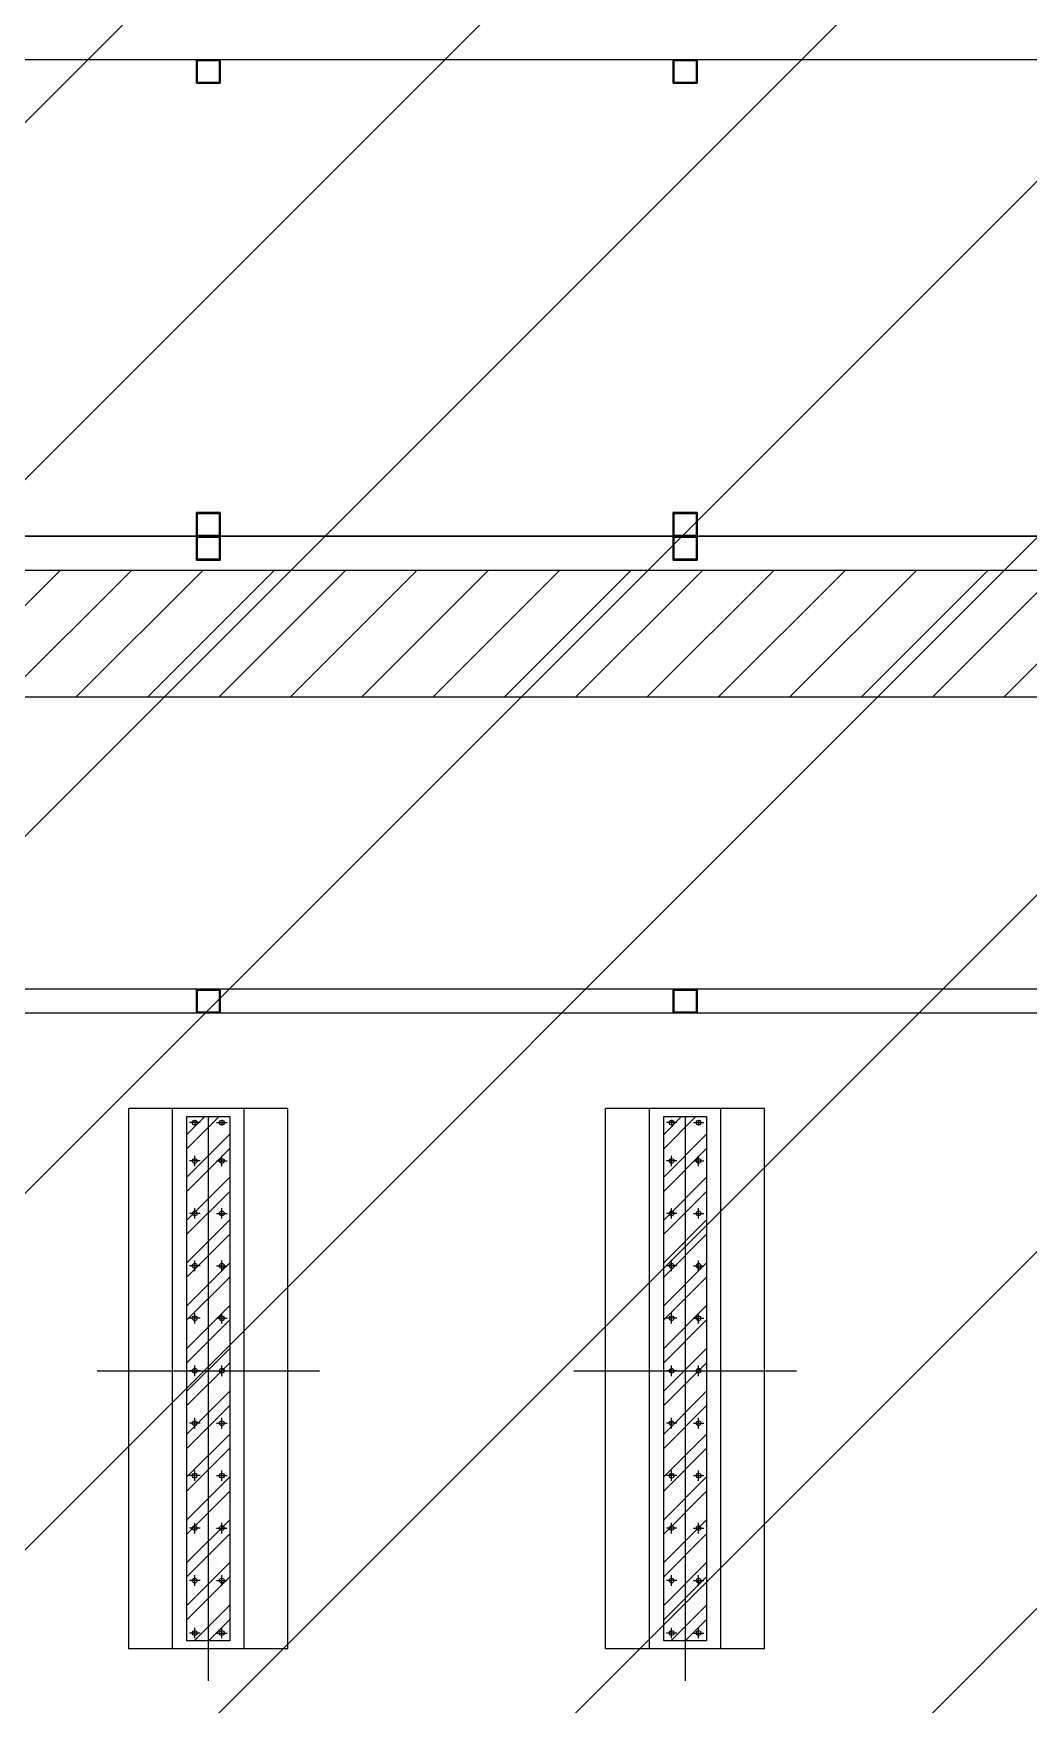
# Model space of a CAD drawing. Header units: millimetres. Extents: x -300 to 383236, y -195106 to -144646.
# Drawn here: x 374405 to 374781, y -150439 to -149808 of the extents above; entities that cross this region are included whole.
import ezdxf

# ---------------------------------------------------------------- set-up
doc = ezdxf.new("R2010")
doc.units = ezdxf.units.MM
doc.header["$LTSCALE"] = 60

# ---------------------------------------------------------------- blocks, each defined once
blk = doc.blocks.new('KEY PLAN_NEW')
h = blk.add_hatch()
h.set_pattern_fill('ANSI31', color=253, scale=2)
h.set_pattern_definition([(45, (-1396.921, -1800.0236), (-4.490128, 4.490128), [])])
edge = h.paths.add_edge_path()
edge.add_line((-2006.86, -1075.94), (-2006.86, -1091.94))
edge.add_line((-2006.86, -1091.94), (-2067.86, -1091.94))
edge.add_line((-2067.86, -1091.94), (-2067.86, -1375.94))
edge.add_line((-2067.86, -1375.94), (-2006.86, -1375.94))
edge.add_line((-2006.86, -1375.94), (-2006.86, -1391.94))
edge.add_line((-2006.86, -1391.94), (-2007.86, -1391.94))
edge.add_line((-2007.86, -1391.94), (-2007.86, -1488.94))
edge.add_line((-2007.86, -1488.94), (-2008.31, -1488.94))
edge.add_arc((-2028.72, -1493.5), 20.91, 12.5777, 76.5787)
edge.add_line((-2023.86, -1473.16), (-2023.86, -1391.94))
edge.add_line((-2023.86, -1391.94), (-2247.86, -1391.94))
edge.add_line((-2247.86, -1391.94), (-2247.86, -1488.94))
edge.add_line((-2247.86, -1488.94), (-2263.86, -1488.94))
edge.add_line((-2263.86, -1488.94), (-2263.86, -1452.18))
edge.add_line((-2263.86, -1452.18), (-2549.86, -1452.18))
edge.add_line((-2549.86, -1452.18), (-2549.86, -1488.94))
edge.add_line((-2549.86, -1488.94), (-2565.86, -1488.94))
edge.add_line((-2565.86, -1488.94), (-2565.86, -1427.94))
edge.add_line((-2565.86, -1427.94), (-2720.86, -1427.94))
edge.add_line((-2720.86, -1427.94), (-2720.86, -1411.94))
edge.add_line((-2720.86, -1411.94), (-2623.86, -1411.94))
edge.add_line((-2623.86, -1411.94), (-2623.86, -1075.94))
edge.add_line((-2623.86, -1075.94), (-2563.86, -1075.94))
edge.add_line((-2563.86, -1075.94), (-2563.86, -1071.94))
edge.add_line((-2563.86, -1071.94), (-2547.86, -1071.94))
edge.add_line((-2547.86, -1071.94), (-2547.86, -1091.94))
edge.add_line((-2547.86, -1091.94), (-2607.86, -1091.94))
edge.add_line((-2607.86, -1091.94), (-2607.86, -1411.94))
edge.add_line((-2607.86, -1411.94), (-2549.86, -1411.94))
edge.add_line((-2549.86, -1411.94), (-2549.86, -1436.18))
edge.add_line((-2549.86, -1436.18), (-2263.86, -1436.18))
edge.add_line((-2263.86, -1436.18), (-2263.86, -1375.94))
edge.add_line((-2263.86, -1375.94), (-2083.86, -1375.94))
edge.add_line((-2083.86, -1375.94), (-2083.86, -1075.94))
edge.add_line((-2083.86, -1075.94), (-2006.86, -1075.94))
h = blk.add_hatch()
h.set_pattern_fill('ANSI32', color=253, scale=0.4, angle=180, style=0)
h.set_pattern_definition([(225, (-2959.6807, -3641.8788), (2.694077, -2.694077), []), (225, (-2961.4768, -3641.8788), (2.694077, -2.694077), [])])
h.paths.add_polyline_path([(-2426.56, -1570.94), (-2426.56, -1504.94), (-2421.16, -1504.94), (-2421.16, -1570.94)])
h = blk.add_hatch()
h.set_pattern_fill('ANSI32', color=253, scale=0.4, angle=180, style=0)
h.set_pattern_definition([(225, (-2899.6807, -3641.8788), (2.694077, -2.694077), []), (225, (-2901.4768, -3641.8788), (2.694077, -2.694077), [])])
h.paths.add_polyline_path([(-2366.56, -1570.94), (-2366.56, -1504.94), (-2361.16, -1504.94), (-2361.16, -1570.94)])
at = {"color": 253}
for p, q in [((-2540.3, -1371.94, 46), (-2247.42, -1371.94, 46)), ((-2425.36, -1374.94, 46), (-2425.36, -1371.94, 46)), ((-2425.24, -1374.82, 46), (-2425.24, -1372.06, 46)), ((-2425.24, -1372.06, 46), (-2422.48, -1372.06, 46)), ((-2422.48, -1372.06, 46), (-2422.48, -1374.82, 46)), ((-2422.36, -1371.94, 46), (-2422.36, -1374.94, 46)), ((-2365.36, -1374.94, 46), (-2365.36, -1371.94, 46)), ((-2365.24, -1374.82, 46), (-2365.24, -1372.06, 46)), ((-2365.24, -1372.06, 46), (-2362.48, -1372.06, 46)), ((-2362.48, -1372.06, 46), (-2362.48, -1374.82, 46)), ((-2362.36, -1371.94, 46), (-2362.36, -1374.94, 46)), ((-2425.36, -1374.94, 46), (-2422.36, -1374.94, 46)), ((-2422.48, -1374.82, 46), (-2425.24, -1374.82, 46)), ((-2422.48, -1374.82, 46), (-2425.24, -1374.82, 46)), ((-2365.36, -1374.94, 46), (-2362.36, -1374.94, 46)), ((-2362.48, -1374.82, 46), (-2365.24, -1374.82, 46)), ((-2362.48, -1374.82, 46), (-2365.24, -1374.82, 46)), ((-2422.36, -1428.94, 46), (-2425.36, -1428.94, 46)), ((-2425.36, -1431.94, 46), (-2425.36, -1428.94, 46)), ((-2425.24, -1431.82, 46), (-2425.24, -1429.06, 46)), ((-2425.24, -1429.06, 46), (-2422.48, -1429.06, 46)), ((-2422.48, -1429.06, 46), (-2422.48, -1431.82, 46)), ((-2422.36, -1428.94, 46), (-2422.36, -1431.94, 46)), ((-2362.36, -1428.94, 46), (-2365.36, -1428.94, 46)), ((-2365.36, -1431.94, 46), (-2365.36, -1428.94, 46)), ((-2365.24, -1431.82, 46), (-2365.24, -1429.06, 46)), ((-2365.24, -1429.06, 46), (-2362.48, -1429.06, 46)), ((-2362.48, -1429.06, 46), (-2362.48, -1431.82, 46)), ((-2362.36, -1428.94, 46), (-2362.36, -1431.94, 46)), ((-2247.42, -1431.94, 46), (-2540.3, -1431.94, 46)), ((-2540.3, -1431.94, 46), (-2247.42, -1431.94, 46)), ((-2425.36, -1434.94, 46), (-2425.36, -1431.94, 46)), ((-2422.48, -1431.82, 46), (-2425.24, -1431.82, 46)), ((-2422.48, -1431.82, 46), (-2425.24, -1431.82, 46)), ((-2422.36, -1431.94, 46), (-2422.36, -1434.94, 46)), ((-2365.36, -1434.94, 46), (-2365.36, -1431.94, 46)), ((-2362.48, -1431.82, 46), (-2365.24, -1431.82, 46)), ((-2362.48, -1431.82, 46), (-2365.24, -1431.82, 46)), ((-2362.36, -1431.94, 46), (-2362.36, -1434.94, 46)), ((-2425.24, -1434.82, 46), (-2425.24, -1432.06, 46)), ((-2425.24, -1432.06, 46), (-2422.48, -1432.06, 46)), ((-2422.48, -1432.06, 46), (-2422.48, -1434.82, 46)), ((-2365.24, -1434.82, 46), (-2365.24, -1432.06, 46)), ((-2365.24, -1432.06, 46), (-2362.48, -1432.06, 46)), ((-2362.48, -1432.06, 46), (-2362.48, -1434.82, 46)), ((-2549.86, -1436.18, 46), (-2263.86, -1436.18, 46)), ((-2425.36, -1434.94, 46), (-2422.36, -1434.94, 46)), ((-2422.48, -1434.82, 46), (-2425.24, -1434.82, 46)), ((-2422.48, -1434.82, 46), (-2425.24, -1434.82, 46)), ((-2365.36, -1434.94, 46), (-2362.36, -1434.94, 46)), ((-2362.48, -1434.82, 46), (-2365.24, -1434.82, 46)), ((-2362.48, -1434.82, 46), (-2365.24, -1434.82, 46)), ((-2263.86, -1452.18, 46), (-2549.86, -1452.18, 46)), ((-2425.36, -1488.94, 46), (-2482.36, -1488.94, 46)), ((-2422.36, -1488.94, 46), (-2425.36, -1488.94, 46)), ((-2425.36, -1491.94, 46), (-2425.36, -1488.94, 46)), ((-2425.24, -1491.82, 46), (-2425.24, -1489.06, 46)), ((-2425.24, -1489.06, 46), (-2422.48, -1489.06, 46)), ((-2422.48, -1489.06, 46), (-2422.48, -1491.82, 46)), ((-2422.36, -1488.94, 46), (-2422.36, -1491.94, 46)), ((-2365.36, -1488.94, 46), (-2422.36, -1488.94, 46)), ((-2362.36, -1488.94, 46), (-2365.36, -1488.94, 46)), ((-2365.36, -1491.94, 46), (-2365.36, -1488.94, 46)), ((-2365.24, -1491.82, 46), (-2365.24, -1489.06, 46)), ((-2365.24, -1489.06, 46), (-2362.48, -1489.06, 46)), ((-2362.48, -1489.06, 46), (-2362.48, -1491.82, 46)), ((-2362.36, -1488.94, 46), (-2362.36, -1491.94, 46)), ((-2305.36, -1488.94, 46), (-2362.36, -1488.94, 46)), ((-2247.42, -1491.94, 46), (-2540.3, -1491.94, 46)), ((-2422.48, -1491.82, 46), (-2425.24, -1491.82, 46)), ((-2422.48, -1491.82, 46), (-2425.24, -1491.82, 46)), ((-2362.48, -1491.82, 46), (-2365.24, -1491.82, 46)), ((-2362.48, -1491.82, 46), (-2365.24, -1491.82, 46)), ((-2433.86, -1571.94), (-2433.86, -1503.94)), ((-2413.86, -1503.94), (-2433.86, -1503.94)), ((-2428.36, -1571.94), (-2428.36, -1503.94)), ((-2425.56, -1505.38), (-2425.56, -1506.06)), ((-2423.86, -1504.94), (-2423.86, -1575.94)), ((-2422.16, -1505.38), (-2422.16, -1506.06)), ((-2419.36, -1571.94), (-2419.36, -1503.94)), ((-2413.86, -1571.94), (-2413.86, -1503.94)), ((-2373.86, -1571.94), (-2373.86, -1503.94)), ((-2353.86, -1503.94), (-2373.86, -1503.94)), ((-2368.36, -1571.94), (-2368.36, -1503.94)), ((-2365.56, -1505.38), (-2365.56, -1506.06)), ((-2363.86, -1504.94), (-2363.86, -1575.94)), ((-2362.16, -1505.38), (-2362.16, -1506.06)), ((-2359.36, -1571.94), (-2359.36, -1503.94)), ((-2353.86, -1571.94), (-2353.86, -1503.94)), ((-2424.9, -1505.72), (-2426.22, -1505.72)), ((-2422.82, -1505.72), (-2421.5, -1505.72)), ((-2364.9, -1505.72), (-2366.22, -1505.72)), ((-2362.82, -1505.72), (-2361.5, -1505.72)), ((-2424.9, -1510.54), (-2426.22, -1510.54)), ((-2425.56, -1511.2), (-2425.56, -1509.88)), ((-2422.82, -1510.54), (-2421.5, -1510.54)), ((-2422.16, -1511.2), (-2422.16, -1509.88)), ((-2364.9, -1510.54), (-2366.22, -1510.54)), ((-2365.56, -1511.2), (-2365.56, -1509.88)), ((-2362.82, -1510.54), (-2361.5, -1510.54)), ((-2362.16, -1511.2), (-2362.16, -1509.88)), ((-2424.9, -1517.14), (-2426.22, -1517.14)), ((-2425.56, -1517.8), (-2425.56, -1516.48)), ((-2422.82, -1517.14), (-2421.5, -1517.14)), ((-2422.16, -1517.8), (-2422.16, -1516.48)), ((-2364.9, -1517.14), (-2366.22, -1517.14)), ((-2365.56, -1517.8), (-2365.56, -1516.48)), ((-2362.82, -1517.14), (-2361.5, -1517.14)), ((-2362.16, -1517.8), (-2362.16, -1516.48)), ((-2424.9, -1523.74), (-2426.22, -1523.74)), ((-2425.56, -1524.4), (-2425.56, -1523.08)), ((-2422.82, -1523.74), (-2421.5, -1523.74)), ((-2422.16, -1524.4), (-2422.16, -1523.08)), ((-2364.9, -1523.74), (-2366.22, -1523.74)), ((-2365.56, -1524.4), (-2365.56, -1523.08)), ((-2362.82, -1523.74), (-2361.5, -1523.74)), ((-2362.16, -1524.4), (-2362.16, -1523.08)), ((-2424.9, -1530.34), (-2426.22, -1530.34)), ((-2425.56, -1531), (-2425.56, -1529.68)), ((-2422.82, -1530.34), (-2421.5, -1530.34)), ((-2422.16, -1531), (-2422.16, -1529.68)), ((-2364.9, -1530.34), (-2366.22, -1530.34)), ((-2365.56, -1531), (-2365.56, -1529.68)), ((-2362.82, -1530.34), (-2361.5, -1530.34)), ((-2362.16, -1531), (-2362.16, -1529.68)), ((-2437.86, -1536.94), (-2409.86, -1536.94)), ((-2424.9, -1536.94), (-2426.22, -1536.94)), ((-2425.56, -1537.6), (-2425.56, -1536.28)), ((-2422.82, -1536.94), (-2421.5, -1536.94)), ((-2422.16, -1537.6), (-2422.16, -1536.28)), ((-2377.86, -1536.94), (-2349.86, -1536.94)), ((-2364.9, -1536.94), (-2366.22, -1536.94)), ((-2365.56, -1537.6), (-2365.56, -1536.28)), ((-2362.82, -1536.94), (-2361.5, -1536.94)), ((-2362.16, -1537.6), (-2362.16, -1536.28)), ((-2425.56, -1544.2), (-2425.56, -1542.88)), ((-2422.16, -1544.2), (-2422.16, -1542.88)), ((-2365.56, -1544.2), (-2365.56, -1542.88)), ((-2362.16, -1544.2), (-2362.16, -1542.88)), ((-2424.9, -1543.54), (-2426.22, -1543.54)), ((-2422.82, -1543.54), (-2421.5, -1543.54)), ((-2364.9, -1543.54), (-2366.22, -1543.54)), ((-2362.82, -1543.54), (-2361.5, -1543.54)), ((-2425.56, -1550.8), (-2425.56, -1549.48)), ((-2422.16, -1550.8), (-2422.16, -1549.48)), ((-2365.56, -1550.8), (-2365.56, -1549.48)), ((-2362.16, -1550.8), (-2362.16, -1549.48)), ((-2424.9, -1550.14), (-2426.22, -1550.14)), ((-2422.82, -1550.14), (-2421.5, -1550.14)), ((-2364.9, -1550.14), (-2366.22, -1550.14)), ((-2362.82, -1550.14), (-2361.5, -1550.14)), ((-2425.56, -1557.4), (-2425.56, -1556.08)), ((-2422.16, -1557.4), (-2422.16, -1556.08)), ((-2365.56, -1557.4), (-2365.56, -1556.08)), ((-2362.16, -1557.4), (-2362.16, -1556.08)), ((-2424.9, -1556.74), (-2426.22, -1556.74)), ((-2422.82, -1556.74), (-2421.5, -1556.74)), ((-2364.9, -1556.74), (-2366.22, -1556.74)), ((-2362.82, -1556.74), (-2361.5, -1556.74)), ((-2424.9, -1563.34), (-2426.22, -1563.34)), ((-2425.56, -1564), (-2425.56, -1562.68)), ((-2422.82, -1563.34), (-2421.5, -1563.34)), ((-2422.16, -1564), (-2422.16, -1562.68)), ((-2364.9, -1563.34), (-2366.22, -1563.34)), ((-2365.56, -1564), (-2365.56, -1562.68)), ((-2362.82, -1563.34), (-2361.5, -1563.34)), ((-2362.16, -1564), (-2362.16, -1562.68)), ((-2424.9, -1569.94), (-2426.22, -1569.94)), ((-2425.56, -1570.6), (-2425.56, -1569.28)), ((-2422.82, -1569.94), (-2421.5, -1569.94)), ((-2422.16, -1570.6), (-2422.16, -1569.28)), ((-2364.9, -1569.94), (-2366.22, -1569.94)), ((-2365.56, -1570.6), (-2365.56, -1569.28)), ((-2362.82, -1569.94), (-2361.5, -1569.94)), ((-2362.16, -1570.6), (-2362.16, -1569.28)), ((-2413.86, -1571.94), (-2433.86, -1571.94)), ((-2353.86, -1571.94), (-2373.86, -1571.94))]:
    blk.add_line(p, q, dxfattribs=at)
for points in [[(-2426.56, -1504.94), (-2421.16, -1504.94), (-2421.16, -1570.94), (-2426.56, -1570.94)], [(-2366.56, -1504.94), (-2361.16, -1504.94), (-2361.16, -1570.94), (-2366.56, -1570.94)]]:
    blk.add_lwpolyline(points, close=True, dxfattribs=at)
for centre in [(-2425.56, -1505.72), (-2422.16, -1505.72), (-2365.56, -1505.72), (-2362.16, -1505.72), (-2425.56, -1510.54), (-2422.16, -1510.54), (-2365.56, -1510.54), (-2362.16, -1510.54), (-2425.56, -1517.14), (-2422.16, -1517.14), (-2365.56, -1517.14), (-2362.16, -1517.14), (-2425.56, -1523.74), (-2422.16, -1523.74), (-2365.56, -1523.74), (-2362.16, -1523.74), (-2425.56, -1530.34), (-2422.16, -1530.34), (-2365.56, -1530.34), (-2362.16, -1530.34), (-2425.56, -1536.94), (-2422.16, -1536.94), (-2365.56, -1536.94), (-2362.16, -1536.94), (-2425.56, -1543.54), (-2422.16, -1543.54), (-2365.56, -1543.54), (-2362.16, -1543.54), (-2425.56, -1550.14), (-2422.16, -1550.14), (-2365.56, -1550.14), (-2362.16, -1550.14), (-2425.56, -1556.74), (-2422.16, -1556.74), (-2365.56, -1556.74), (-2362.16, -1556.74), (-2425.56, -1563.34), (-2422.16, -1563.34), (-2365.56, -1563.34), (-2362.16, -1563.34), (-2425.56, -1569.94), (-2422.16, -1569.94), (-2365.56, -1569.94), (-2362.16, -1569.94)]:
    blk.add_circle(centre, 0.3, dxfattribs=at)

msp = doc.modelspace()

# ---------------------------------------------------------------- hatches: boundary and pattern name
h = msp.add_hatch()
h.set_pattern_fill('ANSI31', color=3, scale=30)
h.set_pattern_definition([(45, (370071.35, -304771.26), (-67.35192, 67.35192), [])])
h.paths.add_polyline_path([(376837.6, -151163.33), (373336.09, -151163.33), (373336.09, -148265.62), (376837.6, -148265.62)])

# ---------------------------------------------------------------- block references
at = {"xscale": 3, "yscale": 3, "zscale": 3}
msp.add_blockref('KEY PLAN_NEW', (381742.71, -145702.13), dxfattribs=at)

doc.saveas('drawing.dxf')
